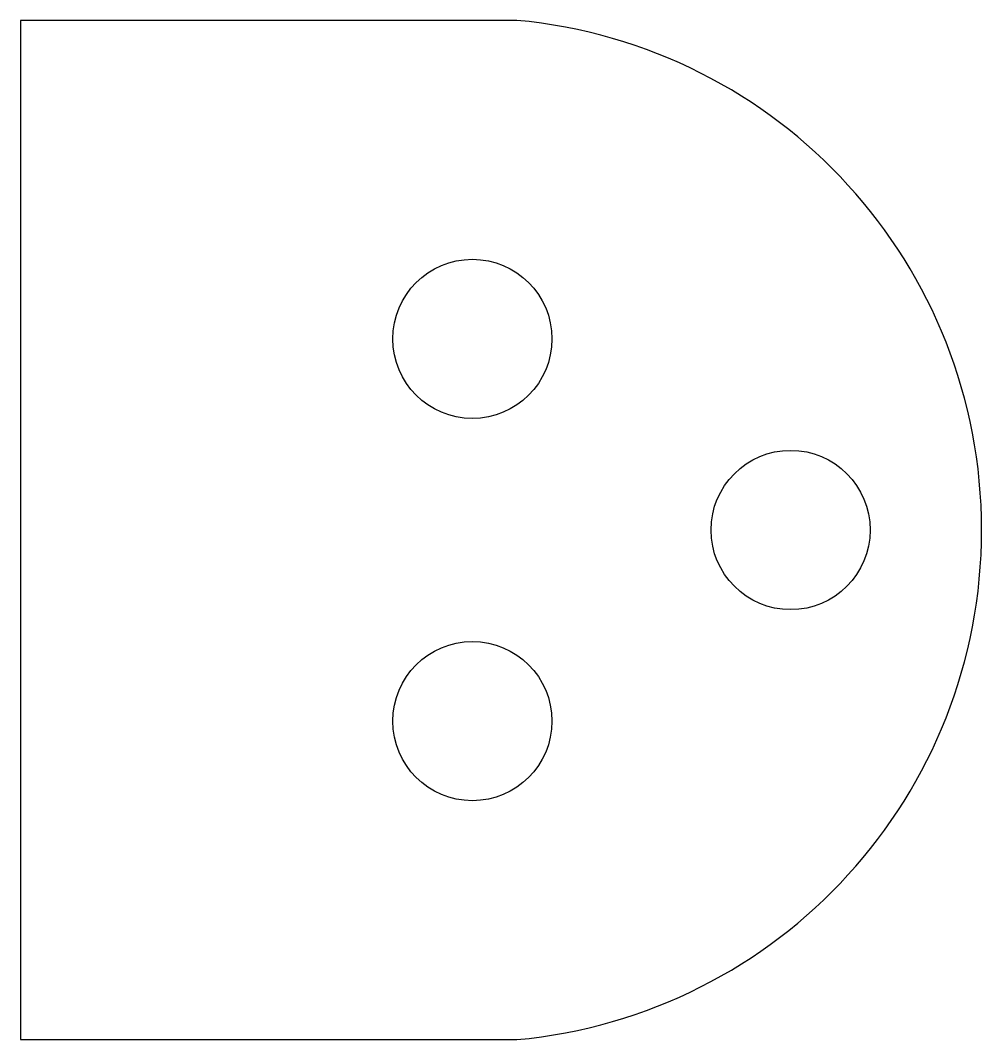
# Model space of a CAD drawing. Header units: millimetres. Extents: x 1.25 to 8.8, y -4 to 4.
import ezdxf

# ---------------------------------------------------------------- set-up
doc = ezdxf.new("R2010")
doc.units = ezdxf.units.MM
doc.header["$LTSCALE"] = 0.5
doc.layers.get('0').update_dxf_attribs({"lineweight": 25})

msp = doc.modelspace()

# ---------------------------------------------------------------- linework, layer by layer
for p, q in [((5.15, 4), (1.25, 4)), ((1.25, 4), (1.25, -4)), ((1.25, -4), (5.15, -4))]:
    msp.add_line(p, q)
for centre in [(4.8, 1.5), (7.3, 0), (4.8, -1.5)]:
    msp.add_circle(centre, 0.625)
msp.add_arc((4.7832, 0), 4.0168, 275.2391, 84.7609)

doc.saveas('drawing.dxf')
